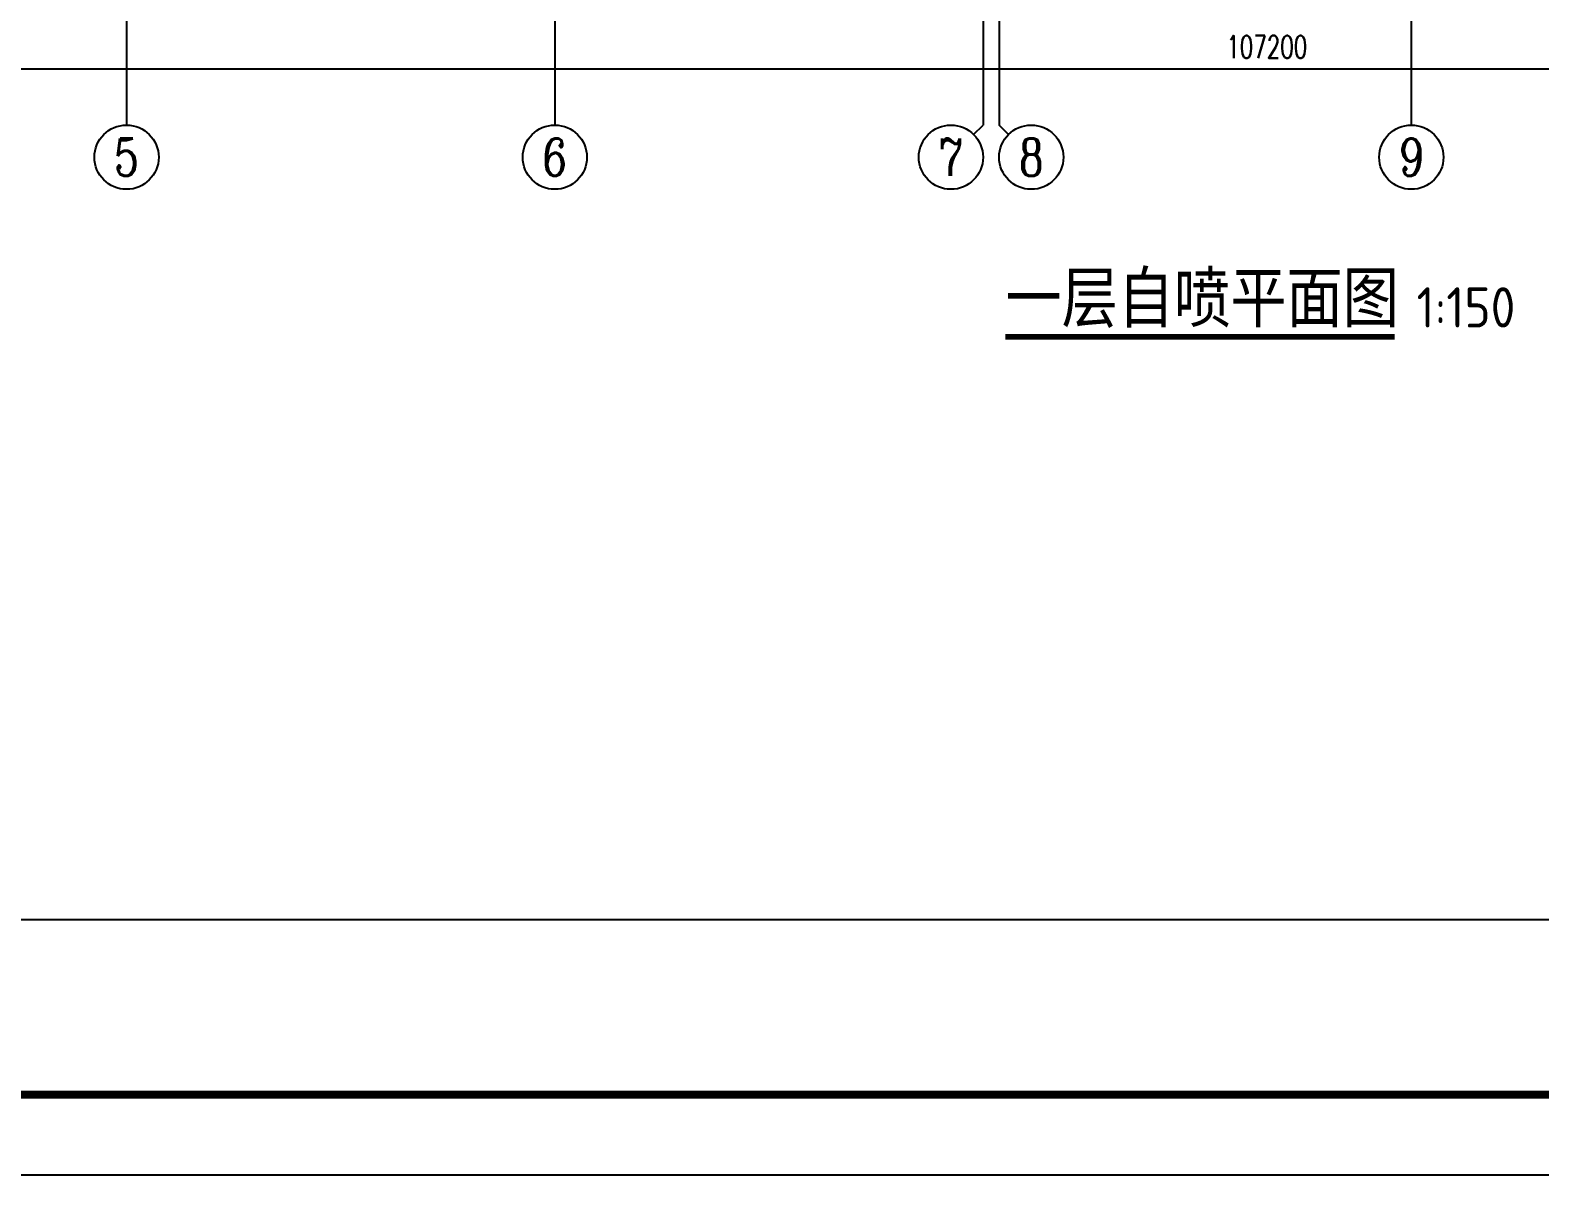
# Model space of a CAD drawing. Extents: x 0 to 2838408, y -923048 to 203859.
# Drawn here: x 2711463 to 2739663, y -296707 to -275318 of the extents above; entities that cross this region are included whole.
import ezdxf
from ezdxf.enums import TextEntityAlignment as Align

# ---------------------------------------------------------------- set-up
doc = ezdxf.new("R2010")
doc.units = 0
doc.header["$LTSCALE"] = 1000
for name, color, linetype in [('AXIS', 3, 'Continuous'), ('AXIS_TEXT', 7, 'Continuous'), ('BTTK', 7, 'Continuous'), ('DIM_SYMB', 3, 'Continuous'), ('PUB_TEXT', 7, 'Continuous'), ('PUB_TITLE', 4, 'Continuous'), ('XREF', 8, 'Continuous')]:
    doc.layers.add(name, color=color, linetype=linetype)
doc.styles.add('_TCH_AXIS', font='COMPLEX', dxfattribs={"bigfont": 'GBCBIG'})
doc.styles.add('A_DIM_T3', font='SIMPLEX', dxfattribs={"width": 0.7, "bigfont": 'HZ'})
doc.styles.add('COMPLEX', font='COMPLEX')
doc.styles.add('HZ(TK)', font='geniso.shx', dxfattribs={"width": 0.9, "bigfont": 'hztxt.shx'})
doc.styles.get("Standard").update_dxf_attribs({"font": 'geniso.shx', "bigfont": 'hztxt.shx'})
doc.dimstyles.new('_TCH_ARCH&&150', dxfattribs={"dimtxt": 420, "dimasz": 150, "dimexe": 375, "dimexo": 450, "dimgap": 202.5, "dimtad": 1, "dimdec": 0, "dimzin": 0, "dimdsep": 46, "dimtxsty": 'A_DIM_T3', "dimblk": 'ARCHTICK', "dimcen": 0.09, "dimclrt": 7, "dimazin": 2, "dimtfac": 1, "dimtdec": 0, "dimtix": 1, "dimtmove": 2, "dimatfit": 3, "dimfxl": 150, "dimtolj": 1, "dimtzin": 0, "dimarcsym": 0})

# ---------------------------------------------------------------- blocks, each defined once
blk = doc.blocks.new('vhtemplate_2020年新竖式图框_A0')
at = {"layer": 'PUB_TITLE', "color": 7}
blk.add_lwpolyline([(0, 0), (1189, 0), (1189, 841), (0, 841)], close=True, dxfattribs=at)
at = {"layer": 'PUB_TITLE', "const_width": 1}
blk.add_lwpolyline([(25, 10), (1179, 10), (1179, 831), (25, 831)], close=True, dxfattribs=at)
at = {"layer": 'BTTK', "color": 4, "style": 'HZ(TK)', "width": 0.9}
for tag, p in [('合作单位_001', (1143.83, 741.44)), ('建设单位_001', (1143.85, 207.44)), ('工程名称_001', (1143.62, 174.44)), ('子项名称_001', (1153.71, 157.94)), ('图纸名称_001', (1143.45, 138.94))]:
    blk.add_attdef(tag, p, '', height=3.5, dxfattribs=at)
for tag, p in [('注册证书号', (1156.5, 309.01)), ('注册印章号', (1156.5, 301.01)), ('设计号', (1154, 193)), ('图别', (1137.75, 34)), ('图号', (1170.25, 34)), ('版本号', (1137.75, 26)), ('日期', (1170.25, 26))]:
    blk.add_attdef(tag, text='', height=3.5, dxfattribs=at).set_placement(p, align=Align.MIDDLE)
blk = doc.blocks.new('_ArchTick')
at = {"color": 0, "linetype": 'ByBlock', "const_width": 0.4}
blk.add_lwpolyline([(-0.5, -0.5), (0.5, 0.5)], dxfattribs=at)
blk = doc.blocks.new('*D853')
at = {"layer": 'AXIS', "color": 0, "lineweight": -2, "transparency": 16777216}
for p, q in [((2344917, -271542), (2344917, -276417)), ((2452117, -271542), (2452117, -276417)), ((2344917, -276042), (2452117, -276042))]:
    blk.add_line(p, q, dxfattribs=at)
at = {"layer": 'Defpoints', "color": 0, "transparency": 16777216}
for p in [(2344917, -271092), (2452117, -271092), (2452117, -276042)]:
    blk.add_point(p, dxfattribs=at)
at = {"layer": 'AXIS', "color": 0, "lineweight": -2, "transparency": 16777216, "xscale": 150, "yscale": 150, "zscale": 150, "rotation": 180}
blk.add_blockref('_ArchTick', (2344917, -276042), dxfattribs=at)
at = {"layer": 'AXIS', "color": 0, "lineweight": -2, "transparency": 16777216, "xscale": 150, "yscale": 150, "zscale": 150}
blk.add_blockref('_ArchTick', (2452117, -276042), dxfattribs=at)
at = {"layer": 'AXIS', "color": 7, "transparency": 16777216, "insert": (2398517, -275630), "char_height": 420, "attachment_point": 5, "style": 'A_DIM_T3'}
blk.add_mtext('\\A1;107200', dxfattribs=at)
blk = doc.blocks.new('_AXISO')
at = {"color": 0}
blk.add_circle((0, 0), 0.5, dxfattribs=at)
at = {"layer": 'AXIS_TEXT', "color": 0, "style": 'COMPLEX', "width": 1.041667}
blk.add_attdef('A', text='', height=0.56, dxfattribs=at).set_placement((-0.25, -0.28), (0.25, -0.28), align=Align.FIT)
blk = doc.blocks.new('1F1')
at = {"layer": 'AXIS'}
for p, q in [((2377216.7, -271092.2), (2377216.7, -277092.2)), ((2385216.7, -271092.2), (2385216.7, -277092.2)), ((2393216.7, -271092.2), (2393216.7, -277092.2)), ((2393516.7, -271092.2), (2393516.7, -277092.2)), ((2401216.7, -271092.2), (2401216.7, -277092.2)), ((2393041, -277267.9), (2393216.7, -277092.2)), ((2393692.5, -277267.9), (2393516.7, -277092.2))]:
    blk.add_line(p, q, dxfattribs=at)
at = {"layer": 'Defpoints', "color": 250}
blk.add_lwpolyline([(2326685.8, -291937.3), (2468623.3, -291937.3), (2468623.3, -218820.5), (2326685.8, -218820.5)], close=True, dxfattribs=at)
at = {"layer": 'AXIS'}
ref = blk.add_blockref('_AXISO', (2377216.7, -277692.2), dxfattribs=dict(at, xscale=1200, yscale=1200, zscale=1200))
ref.add_attrib('A', '5', dxfattribs={"layer": 'AXIS_TEXT', "height": 698.9, "style": '_TCH_AXIS'}).set_placement((2376983.8, -278041.6), (2377449.7, -278041.6), align=Align.FIT)
ref = blk.add_blockref('_AXISO', (2385216.7, -277692.2), dxfattribs=dict(at, xscale=1200, yscale=1200, zscale=1200))
ref.add_attrib('A', '6', dxfattribs={"layer": 'AXIS_TEXT', "height": 698.9, "style": '_TCH_AXIS'}).set_placement((2384983.8, -278041.6), (2385449.7, -278041.6), align=Align.FIT)
ref = blk.add_blockref('_AXISO', (2392616.7, -277692.2), dxfattribs=dict(at, xscale=1200, yscale=1200, zscale=1200))
ref.add_attrib('A', '7', dxfattribs={"layer": 'AXIS_TEXT', "height": 698.9, "style": '_TCH_AXIS'}).set_placement((2392383.8, -278041.6), (2392849.7, -278041.6), align=Align.FIT)
ref = blk.add_blockref('_AXISO', (2394116.7, -277692.2), dxfattribs=dict(at, xscale=1200, yscale=1200, zscale=1200))
ref.add_attrib('A', '8', dxfattribs={"layer": 'AXIS_TEXT', "height": 698.9, "style": '_TCH_AXIS'}).set_placement((2393883.8, -278041.6), (2394349.7, -278041.6), align=Align.FIT)
ref = blk.add_blockref('_AXISO', (2401216.7, -277692.2), dxfattribs=dict(at, xscale=1200, yscale=1200, zscale=1200))
ref.add_attrib('A', '9', dxfattribs={"layer": 'AXIS_TEXT', "height": 698.9, "style": '_TCH_AXIS'}).set_placement((2400983.8, -278041.6), (2401449.7, -278041.6), align=Align.FIT)
dim = blk.add_aligned_dim(p1=(2344916.7, -271092.2), p2=(2452116.7, -271092.2), distance=-4950, dimstyle='_TCH_ARCH&&150', dxfattribs=at)
dim.commit()
dim.dimension.update_dxf_attribs({"geometry": '*D853', "text_midpoint": (2398516.7, -275629.7)})

msp = doc.modelspace()

# ---------------------------------------------------------------- linework, layer by layer
at = {"layer": 'DIM_SYMB', "const_width": 105}
msp.add_lwpolyline([(2729680.3, -281050.1), (2736953.8, -281050.1)], dxfattribs=at)

# ---------------------------------------------------------------- block references
at = {"xscale": 150, "yscale": 150, "zscale": 150}
msp.add_blockref('vhtemplate_2020年新竖式图框_A0', (2660058, -296707.3), dxfattribs=at)
at = {"layer": 'XREF'}
msp.add_blockref('1F1', (336045.8, 0), dxfattribs=at)

# ---------------------------------------------------------------- texts
at = {"layer": 'PUB_TEXT', "color": 7}
for s, height, p in [('一层自喷平面图', 1050, (2729680.3, -280873.1)), ('1:150', 750, (2737360.2, -280873.1))]:
    msp.add_text(s, height=height, dxfattribs=at).set_placement(p)

doc.saveas('drawing.dxf')
